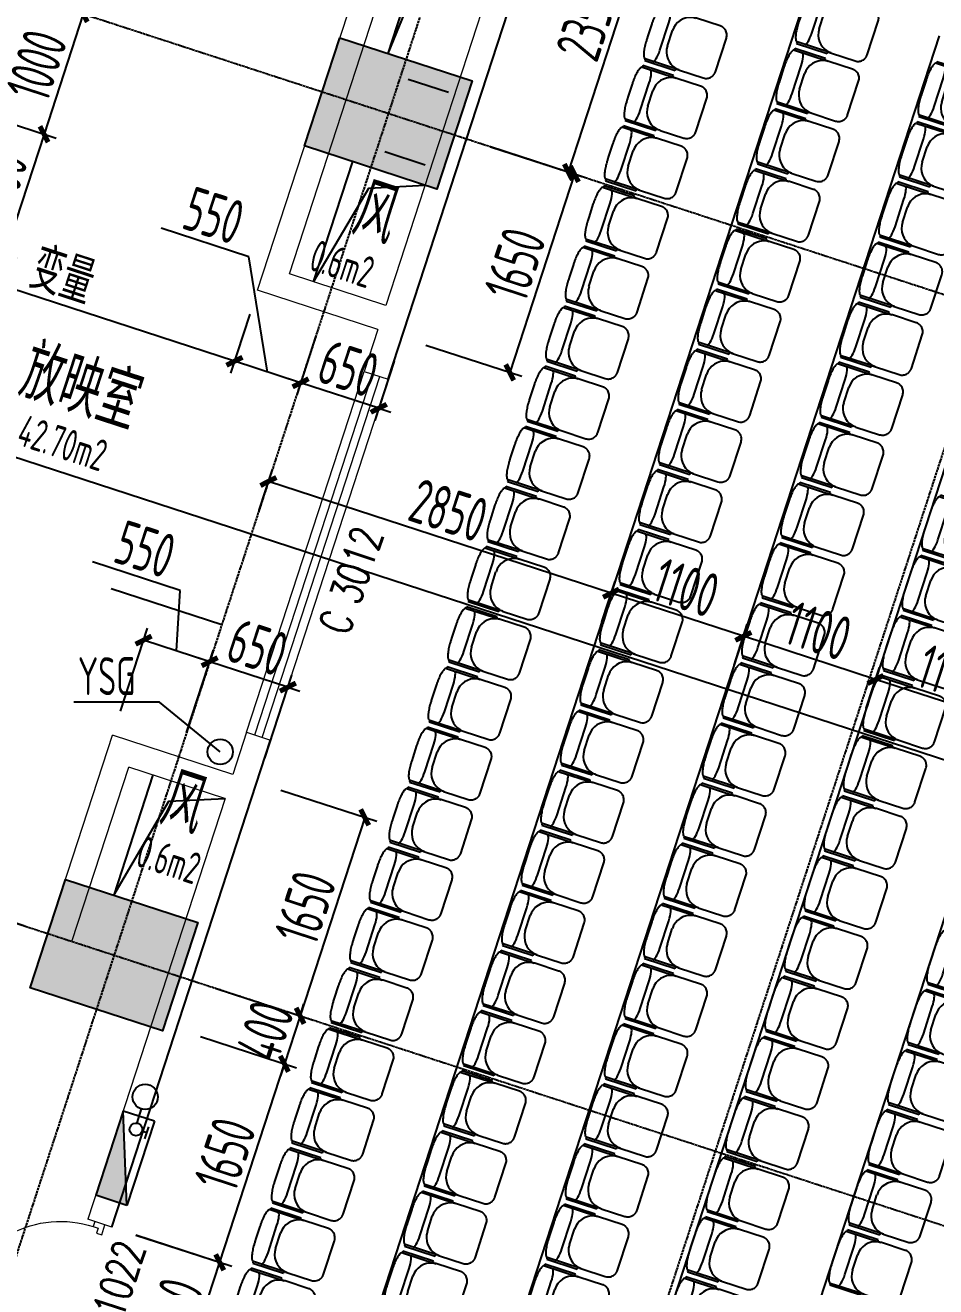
# Model space of a CAD drawing. Header units: millimetres. Extents: x 11515858 to 24947533, y -12784974 to -6116114.
# Drawn here: x 11839203 to 11846403, y -6339586 to -6329612 of the extents above; entities that cross this region are included whole.
import ezdxf
from ezdxf.enums import TextEntityAlignment as Align

# ---------------------------------------------------------------- set-up
doc = ezdxf.new("R2010")
doc.units = ezdxf.units.MM
doc.header["$LTSCALE"] = 10
doc.linetypes.add('A2-RG-AXIS$0$CENTER', pattern=[2, 1.25, -0.25, 0.25, -0.25])
doc.linetypes.add('A2-RG-AXIS$0$DOTE', pattern=[2.42, 2, -0.2, 0.02, -0.2])
for name, color, linetype in [('A2-RB-F2$0$$34$A-DIMS-100', 1, 'Continuous'), ('A2-RB-F2$0$A-DIMS-100', 1, 'Continuous'), ('A2-RD-F2$0$A-FURN-FIXT', 9, 'Continuous'), ('A2-RD-F2$0$A-STRS', 50, 'Continuous'), ('A2-RG-AXIS$0$A-GRID', 1, 'A2-RG-AXIS$0$CENTER'), ('A2-RI-F2$0$0P-FE-FH-P', 41, 'A2-RI-F2$0$YJdef_FE-FH_LINE_F'), ('A2-RI-F2$0$0P-FE-FH-V', 141, 'Continuous'), ('A2-RI-F2$0$0P-FE-HY', 141, 'Continuous'), ('A2-RI-F2$0$A-HOLE', 2, 'Continuous'), ('A2-RI-F2$0$A-ROOF-DRAN', 175, 'Continuous'), ('A2-RI-F2$0$A-STRS', 50, 'Continuous'), ('A2-RI-F2$0$A-SYMB-AREA', 4, 'Continuous'), ('A2-RI-F2$0$A-SYMB-DOOR', 4, 'Continuous'), ('A2-RI-F2$0$A-SYMB-NAME', 4, 'Continuous'), ('A2-RI-F2$0$A-SYMB-VOID', 35, 'Continuous'), ('A2-RS-F2$0$A-HATH-GRAY', 8, 'Continuous'), ('A2-RS-F2$0$A-WALL-CONC', 6, 'Continuous')]:
    doc.layers.add(name, color=color, linetype=linetype)
for name, color, linetype, lineweight in [('A2-RI-F2$0$A-DOOR', 32, 'Continuous', 5), ('A2-RI-F2$0$A-FLOR-STRS', 2, 'Continuous', 5), ('A2-RI-F2$0$A-GLAZ', 140, 'Continuous', 5), ('A2-RI-F2$0$A-WALL', 7, 'Continuous', 5)]:
    doc.layers.add(name, color=color, linetype=linetype, lineweight=lineweight)
doc.styles.add('A2-RB-F2$0$$0$XD2008', font='hzs.shx', dxfattribs={"width": 0.7, "bigfont": 'hztxt.shx'})
doc.styles.add('A2-RB-F2$0$XD2008', font='hzs.shx', dxfattribs={"width": 0.7, "bigfont": 'hztxt.shx'})
doc.styles.add('A2-RI-F2$0$ECADI', font='hzs.shx', dxfattribs={"width": 0.7, "bigfont": 'hztxt.shx'})
doc.styles.add('A2-RI-F2$0$ECADI-TXT', font='simplex.shx', dxfattribs={"bigfont": 'hztxt.shx'})
doc.styles.add('A2-RI-F2$0$hz1', font='hzs.shx', dxfattribs={"width": 0.75, "bigfont": 'hztxt.shx'})
doc.linetypes.add('A2-RI-F2$0$YJdef_FE-FH_LINE_F', pattern='A,4,-0.2,["F",A2-RI-F2$0$hz1,S=0.2,R=0,X=-0.1,Y=-0.1],-0.1', length=4.3)
doc.dimstyles.new('A2-RB-F2$0$$0$XD100$0', dxfattribs={"dimscale": 100, "dimtxt": 3.5, "dimasz": 1, "dimexe": 1, "dimexo": 2, "dimgap": 0.5, "dimtad": 1, "dimdec": 0, "dimdsep": 46, "dimtxsty": 'A2-RB-F2$0$$0$XD2008', "dimblk1": 'A2-RB-F2$0$$20$_ArchTick', "dimblk2": 'A2-RB-F2$0$$20$_ArchTick', "dimsah": 1, "dimcen": 2.5, "dimclrt": 4, "dimaunit": 1, "dimadec": 0, "dimazin": 0, "dimtfac": 1, "dimtdec": 0, "dimtix": 1, "dimtmove": 2, "dimatfit": 3, "dimfxl": 0, "dimtolj": 1, "dimtzin": 0, "dimarcsym": 0})
doc.dimstyles.new('A2-RB-F2$0$XD100$0', dxfattribs={"dimscale": 100, "dimtxt": 3.5, "dimasz": 1, "dimexe": 1, "dimexo": 2, "dimgap": 0.5, "dimtad": 1, "dimdec": 0, "dimdsep": 46, "dimtxsty": 'A2-RB-F2$0$XD2008', "dimblk1": 'A2-RB-F2$0$_ArchTick', "dimblk2": 'A2-RB-F2$0$_ArchTick', "dimsah": 1, "dimcen": 2.5, "dimclrt": 4, "dimaunit": 1, "dimadec": 0, "dimazin": 0, "dimtfac": 1, "dimtdec": 0, "dimtix": 1, "dimtmove": 1, "dimatfit": 3, "dimfxl": 0, "dimtolj": 1, "dimtzin": 0, "dimarcsym": 0})

# ---------------------------------------------------------------- blocks, each defined once
blk = doc.blocks.new('A2-RG-AXIS')
at = {"layer": 'A2-RG-AXIS$0$A-GRID', "linetype": 'A2-RG-AXIS$0$DOTE'}
for p, q in [((11847953.1, -6312274.5), (11834792.3, -6352651.7)), ((11852707, -6313824), (11839546.1, -6354201.2)), ((11838798, -6329240.5), (11876758.7, -6341613.5)), ((11836628.7, -6335895.9), (11874589.4, -6348268.9))]:
    blk.add_line(p, q, dxfattribs=at)
blk = doc.blocks.new('A2-RB-F2$0$$20$_ArchTick')
at = {"color": 0, "linetype": 'ByBlock', "const_width": 0.4}
blk.add_lwpolyline([(-0.5, -0.5), (0.5, 0.5)], dxfattribs=at)
blk = doc.blocks.new('*D1557')
at = {"layer": 'A2-RB-F2$0$$34$A-DIMS-100', "color": 0, "lineweight": -2, "ltscale": 3, "transparency": 16777216}
for p, q in [((11845853.9, -6335011.2), (11845958.9, -6334689.2)), ((11846973.7, -6335125.1), (11845927.9, -6334784.3)), ((11846899.8, -6335352.1), (11847004.7, -6335030.1))]:
    blk.add_line(p, q, dxfattribs=at)
at = {"layer": 'Defpoints', "color": 0, "ltscale": 3, "transparency": 16777216}
for p in [(11845927.9, -6334784.3), (11845791.9, -6335201.4), (11846837.8, -6335542.2)]:
    blk.add_point(p, dxfattribs=at)
at = {"layer": 'A2-RB-F2$0$$34$A-DIMS-100', "color": 0, "lineweight": -2, "ltscale": 3, "transparency": 16777216, "xscale": 100, "yscale": 100, "zscale": 100}
for p, rotation in [((11845927.9, -6334784.3), 161.9467479115701), ((11846973.7, -6335125.1), 341.9467479115701)]:
    blk.add_blockref('A2-RB-F2$0$$20$_ArchTick', p, dxfattribs=dict(at, rotation=rotation))
at = {"layer": 'A2-RB-F2$0$$34$A-DIMS-100', "color": 4, "ltscale": 3, "transparency": 16777216, "insert": (11846520.6, -6334740.8), "char_height": 350, "attachment_point": 5, "rotation": 341.94675, "style": 'A2-RB-F2$0$$0$XD2008'}
blk.add_mtext('\\A1;1100', dxfattribs=at)
blk = doc.blocks.new('*D1558')
at = {"layer": 'A2-RB-F2$0$$34$A-DIMS-100', "color": 0, "lineweight": -2, "ltscale": 3, "transparency": 16777216}
for p, q in [((11844808.1, -6334670.3), (11844913, -6334348.3)), ((11845927.9, -6334784.3), (11844882.1, -6334443.4)), ((11845853.9, -6335011.2), (11845958.9, -6334689.2))]:
    blk.add_line(p, q, dxfattribs=at)
at = {"layer": 'Defpoints', "color": 0, "ltscale": 3, "transparency": 16777216}
for p in [(11844882.1, -6334443.4), (11844746.1, -6334860.5), (11845791.9, -6335201.4)]:
    blk.add_point(p, dxfattribs=at)
at = {"layer": 'A2-RB-F2$0$$34$A-DIMS-100', "color": 0, "lineweight": -2, "ltscale": 3, "transparency": 16777216, "xscale": 100, "yscale": 100, "zscale": 100}
for p, rotation in [((11844882.1, -6334443.4), 161.9467479115701), ((11845927.9, -6334784.3), 341.9467479115701)]:
    blk.add_blockref('A2-RB-F2$0$$20$_ArchTick', p, dxfattribs=dict(at, rotation=rotation))
at = {"layer": 'A2-RB-F2$0$$34$A-DIMS-100', "color": 4, "ltscale": 3, "transparency": 16777216, "insert": (11845474.7, -6334399.9), "char_height": 350, "attachment_point": 5, "rotation": 341.94675, "style": 'A2-RB-F2$0$$0$XD2008'}
blk.add_mtext('\\A1;1100', dxfattribs=at)
blk = doc.blocks.new('*D1559')
at = {"layer": 'A2-RB-F2$0$$34$A-DIMS-100', "color": 0, "lineweight": -2, "ltscale": 3, "transparency": 16777216}
for p, q in [((11843762.2, -6334329.4), (11843867.2, -6334007.4)), ((11844882.1, -6334443.4), (11843836.2, -6334102.5)), ((11844808.1, -6334670.3), (11844913, -6334348.3))]:
    blk.add_line(p, q, dxfattribs=at)
at = {"layer": 'Defpoints', "color": 0, "ltscale": 3, "transparency": 16777216}
for p in [(11843836.2, -6334102.5), (11843700.3, -6334519.6), (11844746.1, -6334860.5)]:
    blk.add_point(p, dxfattribs=at)
at = {"layer": 'A2-RB-F2$0$$34$A-DIMS-100', "color": 0, "lineweight": -2, "ltscale": 3, "transparency": 16777216, "xscale": 100, "yscale": 100, "zscale": 100}
for p, rotation in [((11843836.2, -6334102.5), 161.9467479116187), ((11844882.1, -6334443.4), 341.9467479116187)]:
    blk.add_blockref('A2-RB-F2$0$$20$_ArchTick', p, dxfattribs=dict(at, rotation=rotation))
at = {"layer": 'A2-RB-F2$0$$34$A-DIMS-100', "color": 4, "ltscale": 3, "transparency": 16777216, "insert": (11844428.9, -6334059), "char_height": 350, "attachment_point": 5, "rotation": 341.94675, "style": 'A2-RB-F2$0$$0$XD2008'}
blk.add_mtext('\\A1;1100', dxfattribs=at)
blk = doc.blocks.new('*D1560')
at = {"layer": 'A2-RB-F2$0$$34$A-DIMS-100', "color": 0, "lineweight": -2, "ltscale": 3, "transparency": 16777216}
for p, q in [((11841052.3, -6333446.1), (11841157.2, -6333124.1)), ((11843836.2, -6334102.5), (11841126.2, -6333219.2)), ((11843762.2, -6334329.4), (11843867.2, -6334007.4))]:
    blk.add_line(p, q, dxfattribs=at)
at = {"layer": 'Defpoints', "color": 0, "ltscale": 3, "transparency": 16777216}
for p in [(11841126.2, -6333219.2), (11840990.3, -6333636.3), (11843700.2, -6334519.6)]:
    blk.add_point(p, dxfattribs=at)
at = {"layer": 'A2-RB-F2$0$$34$A-DIMS-100', "color": 0, "lineweight": -2, "ltscale": 3, "transparency": 16777216, "xscale": 100, "yscale": 100, "zscale": 100}
for p, rotation in [((11841126.2, -6333219.2), 161.9470404709689), ((11843836.2, -6334102.5), 341.947040470969)]:
    blk.add_blockref('A2-RB-F2$0$$20$_ArchTick', p, dxfattribs=dict(at, rotation=rotation))
at = {"layer": 'A2-RB-F2$0$$34$A-DIMS-100', "color": 4, "ltscale": 3, "transparency": 16777216, "insert": (11842550.9, -6333446.9), "char_height": 350, "attachment_point": 5, "rotation": 341.94704, "style": 'A2-RB-F2$0$$0$XD2008'}
blk.add_mtext('\\A1;2850', dxfattribs=at)
blk = doc.blocks.new('A2-RB-F2$0$_ArchTick')
at = {"color": 0, "linetype": 'ByBlock', "const_width": 0.4}
blk.add_lwpolyline([(-0.5, -0.5), (0.5, 0.5)], dxfattribs=at)
blk = doc.blocks.new('*D1716')
at = {"layer": 'A2-RB-F2$0$A-DIMS-100', "color": 0, "lineweight": -2, "transparency": 16777216}
for p, q in [((11841225.1, -6335658.7), (11841982.6, -6335905.6)), ((11841887.5, -6335874.6), (11841376.2, -6337443.3)), ((11840713.8, -6337227.4), (11841471.3, -6337474.3))]:
    blk.add_line(p, q, dxfattribs=at)
at = {"layer": 'Defpoints', "color": 0, "transparency": 16777216}
for p in [(11841035, -6335596.7), (11840523.7, -6337165.4), (11841376.2, -6337443.3)]:
    blk.add_point(p, dxfattribs=at)
at = {"layer": 'A2-RB-F2$0$A-DIMS-100', "color": 0, "lineweight": -2, "transparency": 16777216, "xscale": 100, "yscale": 100, "zscale": 100}
for p, rotation in [((11841887.5, -6335874.6), 71.9470404932587), ((11841376.2, -6337443.3), 251.9470404932587)]:
    blk.add_blockref('A2-RB-F2$0$_ArchTick', p, dxfattribs=dict(at, rotation=rotation))
at = {"layer": 'A2-RB-F2$0$A-DIMS-100', "color": 4, "transparency": 16777216, "insert": (11841418, -6336589.2), "char_height": 350, "attachment_point": 5, "rotation": 71.94704, "style": 'A2-RB-F2$0$XD2008'}
blk.add_mtext('\\A1;1650', dxfattribs=at)
blk = doc.blocks.new('*D1717')
at = {"layer": 'A2-RB-F2$0$A-DIMS-100', "color": 0, "lineweight": -2, "transparency": 16777216}
for p, q in [((11840713.8, -6337227.4), (11841471.3, -6337474.3)), ((11841376.2, -6337443.3), (11841407.2, -6337348.2)), ((11841376.2, -6337443.3), (11841252.3, -6337823.5)), ((11840589.9, -6337607.6), (11841347.4, -6337854.5)), ((11841252.3, -6337823.5), (11841221.3, -6337918.6))]:
    blk.add_line(p, q, dxfattribs=at)
at = {"layer": 'Defpoints', "color": 0, "transparency": 16777216}
for p in [(11840523.7, -6337165.4), (11840399.7, -6337545.6), (11841252.3, -6337823.5)]:
    blk.add_point(p, dxfattribs=at)
at = {"layer": 'A2-RB-F2$0$A-DIMS-100', "color": 0, "lineweight": -2, "transparency": 16777216, "xscale": 100, "yscale": 100, "zscale": 100}
for p, rotation in [((11841376.2, -6337443.3), 251.9470404934524), ((11841252.3, -6337823.5), 71.94704049345242)]:
    blk.add_blockref('A2-RB-F2$0$_ArchTick', p, dxfattribs=dict(at, rotation=rotation))
at = {"layer": 'A2-RB-F2$0$A-DIMS-100', "color": 4, "transparency": 16777216, "insert": (11841100.3, -6337563.7), "char_height": 350, "attachment_point": 5, "rotation": 71.94704, "style": 'A2-RB-F2$0$XD2008'}
blk.add_mtext('\\A1;400', dxfattribs=at)
blk = doc.blocks.new('*D1718')
at = {"layer": 'A2-RB-F2$0$A-DIMS-100', "color": 0, "lineweight": -2, "transparency": 16777216}
for p, q in [((11840478.9, -6335205.1), (11840692.8, -6334548.9)), ((11840661.8, -6334644), (11840566.7, -6334613)), ((11841279.8, -6334845.4), (11840661.8, -6334644)), ((11841096.9, -6335406.6), (11841310.8, -6334750.4)), ((11841279.8, -6334845.4), (11841374.9, -6334876.4))]:
    blk.add_line(p, q, dxfattribs=at)
at = {"layer": 'Defpoints', "color": 0, "transparency": 16777216}
for p in [(11840661.8, -6334644), (11840416.9, -6335395.3), (11841035, -6335596.7)]:
    blk.add_point(p, dxfattribs=at)
at = {"layer": 'A2-RB-F2$0$A-DIMS-100', "color": 0, "lineweight": -2, "transparency": 16777216, "xscale": 100, "yscale": 100, "zscale": 100}
for p, rotation in [((11840661.8, -6334644), 341.9470404933373), ((11841279.8, -6334845.4), 161.9470404933373)]:
    blk.add_blockref('A2-RB-F2$0$_ArchTick', p, dxfattribs=dict(at, rotation=rotation))
at = {"layer": 'A2-RB-F2$0$A-DIMS-100', "color": 4, "transparency": 16777216, "insert": (11841040.6, -6334530.8), "char_height": 350, "attachment_point": 5, "rotation": 341.94704, "style": 'A2-RB-F2$0$XD2008'}
blk.add_mtext('\\A1;650', dxfattribs=at)
blk = doc.blocks.new('*D1719')
at = {"layer": 'A2-RB-F2$0$A-DIMS-100', "color": 0, "lineweight": -2, "transparency": 16777216}
for p, q in [((11841501.6, -6332067.5), (11841349.5, -6332534.3)), ((11842119.6, -6332269), (11841967.5, -6332735.8)), ((11841380.4, -6332439.3), (11841285.4, -6332408.3)), ((11841998.5, -6332640.7), (11841380.4, -6332439.3)), ((11841998.5, -6332640.7), (11842093.5, -6332671.7))]:
    blk.add_line(p, q, dxfattribs=at)
at = {"layer": 'Defpoints', "color": 0, "transparency": 16777216}
for p in [(11841563.6, -6331877.4), (11842181.6, -6332078.8), (11841380.4, -6332439.3)]:
    blk.add_point(p, dxfattribs=at)
at = {"layer": 'A2-RB-F2$0$A-DIMS-100', "color": 0, "lineweight": -2, "transparency": 16777216, "xscale": 100, "yscale": 100, "zscale": 100}
for p, rotation in [((11841380.4, -6332439.3), 341.9467459266006), ((11841998.5, -6332640.7), 161.9467459266006)]:
    blk.add_blockref('A2-RB-F2$0$_ArchTick', p, dxfattribs=dict(at, rotation=rotation))
at = {"layer": 'A2-RB-F2$0$A-DIMS-100', "color": 4, "transparency": 16777216, "insert": (11841759.2, -6332326.1), "char_height": 350, "attachment_point": 5, "rotation": 341.94675, "style": 'A2-RB-F2$0$XD2008'}
blk.add_mtext('\\A1;650', dxfattribs=at)
blk = doc.blocks.new('*D1720')
at = {"layer": 'A2-RB-F2$0$A-DIMS-100', "color": 0, "lineweight": -2, "transparency": 16777216}
for p, q in [((11842883.1, -6330572.1), (11843640.6, -6330819)), ((11843545.5, -6330788), (11843034.2, -6332356.7)), ((11842371.8, -6332140.8), (11843129.3, -6332387.7))]:
    blk.add_line(p, q, dxfattribs=at)
at = {"layer": 'Defpoints', "color": 0, "transparency": 16777216}
for p in [(11842692.9, -6330510.1), (11842181.6, -6332078.8), (11843034.2, -6332356.7)]:
    blk.add_point(p, dxfattribs=at)
at = {"layer": 'A2-RB-F2$0$A-DIMS-100', "color": 0, "lineweight": -2, "transparency": 16777216, "xscale": 100, "yscale": 100, "zscale": 100}
for p, rotation in [((11843545.5, -6330788), 71.9470404932587), ((11843034.2, -6332356.7), 251.9470404932587)]:
    blk.add_blockref('A2-RB-F2$0$_ArchTick', p, dxfattribs=dict(at, rotation=rotation))
at = {"layer": 'A2-RB-F2$0$A-DIMS-100', "color": 4, "transparency": 16777216, "insert": (11843075.9, -6331502.6), "char_height": 350, "attachment_point": 5, "rotation": 71.94704, "style": 'A2-RB-F2$0$XD2008'}
blk.add_mtext('\\A1;1650', dxfattribs=at)
blk = doc.blocks.new('*D1526')
at = {"layer": 'A2-RB-F2$0$A-DIMS-100', "color": 0, "lineweight": -2, "transparency": 16777216}
for p, q in [((11840589.9, -6337607.6), (11841347.4, -6337854.5)), ((11840740.9, -6339392.5), (11841252.3, -6337823.5)), ((11840078.5, -6339176.6), (11840836, -6339423.5))]:
    blk.add_line(p, q, dxfattribs=at)
at = {"layer": 'Defpoints', "color": 0, "transparency": 16777216}
for p in [(11840399.7, -6337545.6), (11841252.3, -6337823.5), (11839888.3, -6339114.6)]:
    blk.add_point(p, dxfattribs=at)
at = {"layer": 'A2-RB-F2$0$A-DIMS-100', "color": 0, "lineweight": -2, "transparency": 16777216, "xscale": 100, "yscale": 100, "zscale": 100}
for p, rotation in [((11841252.3, -6337823.5), 71.94703850940367), ((11840740.9, -6339392.5), 251.9470385094037)]:
    blk.add_blockref('A2-RB-F2$0$_ArchTick', p, dxfattribs=dict(at, rotation=rotation))
at = {"layer": 'A2-RB-F2$0$A-DIMS-100', "color": 4, "transparency": 16777216, "insert": (11840782.7, -6338538.3), "char_height": 350, "attachment_point": 5, "rotation": 71.94704, "style": 'A2-RB-F2$0$XD2008'}
blk.add_mtext('\\A1;1650', dxfattribs=at)
blk = doc.blocks.new('*D1848')
at = {"layer": 'A2-RB-F2$0$A-DIMS-100', "color": 0, "lineweight": -2, "transparency": 16777216}
for p, q in [((11840971.4, -6331443.1), (11840277.4, -6331216.9)), ((11841119, -6332354), (11840971.4, -6331443.1)), ((11840978.6, -6331897.1), (11840826.5, -6332363.9)), ((11841501.6, -6332067.5), (11841349.5, -6332534.3)), ((11841380.4, -6332439.3), (11840857.5, -6332268.8))]:
    blk.add_line(p, q, dxfattribs=at)
at = {"layer": 'Defpoints', "color": 0, "transparency": 16777216}
for p in [(11841040.6, -6331706.9), (11841563.6, -6331877.4), (11840857.5, -6332268.8)]:
    blk.add_point(p, dxfattribs=at)
at = {"layer": 'A2-RB-F2$0$A-DIMS-100', "color": 0, "lineweight": -2, "transparency": 16777216, "xscale": 100, "yscale": 100, "zscale": 100}
for p, rotation in [((11840857.5, -6332268.8), 161.9467459266042), ((11841380.4, -6332439.3), 341.9467459266042)]:
    blk.add_blockref('A2-RB-F2$0$_ArchTick', p, dxfattribs=dict(at, rotation=rotation))
at = {"layer": 'A2-RB-F2$0$A-DIMS-100', "color": 4, "transparency": 16777216, "insert": (11840694.1, -6331116.1), "char_height": 350, "attachment_point": 5, "rotation": 341.94675, "style": 'A2-RB-F2$0$XD2008'}
blk.add_mtext('\\A1;550', dxfattribs=at)
blk = doc.blocks.new('*D1849')
at = {"layer": 'A2-RB-F2$0$A-DIMS-100', "color": 0, "lineweight": -2, "transparency": 16777216}
for p, q in [((11840429, -6334081.3), (11839734.9, -6333855)), ((11840400.3, -6334558.8), (11840429, -6334081.3)), ((11839955.9, -6335034.6), (11840169.8, -6334378.4)), ((11840661.8, -6334644), (11840138.8, -6334473.5)), ((11840478.9, -6335205.1), (11840692.8, -6334548.9))]:
    blk.add_line(p, q, dxfattribs=at)
at = {"layer": 'Defpoints', "color": 0, "transparency": 16777216}
for p in [(11840138.8, -6334473.5), (11839893.9, -6335224.8), (11840416.9, -6335395.3)]:
    blk.add_point(p, dxfattribs=at)
at = {"layer": 'A2-RB-F2$0$A-DIMS-100', "color": 0, "lineweight": -2, "transparency": 16777216, "xscale": 100, "yscale": 100, "zscale": 100}
for p, rotation in [((11840138.8, -6334473.5), 161.9470404933086), ((11840661.8, -6334644), 341.9470404933086)]:
    blk.add_blockref('A2-RB-F2$0$_ArchTick', p, dxfattribs=dict(at, rotation=rotation))
at = {"layer": 'A2-RB-F2$0$A-DIMS-100', "color": 4, "transparency": 16777216, "insert": (11840151.7, -6333754.2), "char_height": 350, "attachment_point": 5, "rotation": 341.94704, "style": 'A2-RB-F2$0$XD2008'}
blk.add_mtext('\\A1;550', dxfattribs=at)
blk = doc.blocks.new('*D1850')
at = {"layer": 'A2-RB-F2$0$A-DIMS-100', "color": 0, "lineweight": -2, "transparency": 16777216}
for p, q in [((11843611.3, -6328337.7), (11844321.3, -6328569.1)), ((11843498, -6330772.4), (11844226.2, -6328538.1)), ((11842883, -6330572), (11843593, -6330803.4))]:
    blk.add_line(p, q, dxfattribs=at)
at = {"layer": 'Defpoints', "color": 0, "transparency": 16777216}
for p in [(11843421.1, -6328275.7), (11844226.2, -6328538.1), (11842692.9, -6330510)]:
    blk.add_point(p, dxfattribs=at)
at = {"layer": 'A2-RB-F2$0$A-DIMS-100', "color": 0, "lineweight": -2, "transparency": 16777216, "xscale": 100, "yscale": 100, "zscale": 100}
for p, rotation in [((11844226.2, -6328538.1), 71.94704049288563), ((11843498, -6330772.4), 251.9470404928856)]:
    blk.add_blockref('A2-RB-F2$0$_ArchTick', p, dxfattribs=dict(at, rotation=rotation))
at = {"layer": 'A2-RB-F2$0$A-DIMS-100', "color": 4, "transparency": 16777216, "insert": (11843648.2, -6329585.6), "char_height": 350, "attachment_point": 5, "rotation": 71.94704, "style": 'A2-RB-F2$0$XD2008'}
blk.add_mtext('\\A1;2350', dxfattribs=at)
blk = doc.blocks.new('*D1454')
at = {"layer": 'A2-RB-F2$0$A-DIMS-100', "color": 0, "lineweight": -2, "transparency": 16777216}
for p, q in [((11840078.6, -6339176.7), (11840836.1, -6339423.6)), ((11840431.1, -6340343.3), (11840741, -6339392.6)), ((11839768.7, -6340127.4), (11840526.2, -6340374.3))]:
    blk.add_line(p, q, dxfattribs=at)
at = {"layer": 'Defpoints', "color": 0, "transparency": 16777216}
for p in [(11839888.4, -6339114.7), (11840741, -6339392.6), (11839578.5, -6340065.5)]:
    blk.add_point(p, dxfattribs=at)
at = {"layer": 'A2-RB-F2$0$A-DIMS-100', "color": 0, "lineweight": -2, "transparency": 16777216, "xscale": 100, "yscale": 100, "zscale": 100}
for p, rotation in [((11840741, -6339392.6), 71.9470385093599), ((11840431.1, -6340343.3), 251.9470385093599)]:
    blk.add_blockref('A2-RB-F2$0$_ArchTick', p, dxfattribs=dict(at, rotation=rotation))
at = {"layer": 'A2-RB-F2$0$A-DIMS-100', "color": 4, "transparency": 16777216, "insert": (11840372.1, -6339798.2), "char_height": 350, "attachment_point": 5, "rotation": 71.94704, "style": 'A2-RB-F2$0$XD2008'}
blk.add_mtext('\\A1;1000', dxfattribs=at)
blk = doc.blocks.new('*D1487')
at = {"layer": 'A2-RB-F2$0$A-DIMS-100', "color": 0, "lineweight": -2, "transparency": 16777216}
for p, q in [((11837627.2, -6340137), (11838781.1, -6336597.4)), ((11839192.6, -6336731.6), (11838686.1, -6336566.4)), ((11838038.7, -6340271.2), (11837532.1, -6340106))]:
    blk.add_line(p, q, dxfattribs=at)
at = {"layer": 'Defpoints', "color": 0, "transparency": 16777216}
for p in [(11838781.1, -6336597.4), (11839382.8, -6336793.6), (11838228.9, -6340333.2)]:
    blk.add_point(p, dxfattribs=at)
at = {"layer": 'A2-RB-F2$0$A-DIMS-100', "color": 0, "lineweight": -2, "transparency": 16777216, "xscale": 100, "yscale": 100, "zscale": 100}
for p, rotation in [((11838781.1, -6336597.4), 71.9436176208404), ((11837627.2, -6340137), 251.9436176208404)]:
    blk.add_blockref('A2-RB-F2$0$_ArchTick', p, dxfattribs=dict(at, rotation=rotation))
at = {"layer": 'A2-RB-F2$0$A-DIMS-100', "color": 4, "transparency": 16777216, "insert": (11837990.2, -6338297.5), "char_height": 350, "attachment_point": 5, "rotation": 71.94362, "style": 'A2-RB-F2$0$XD2008'}
blk.add_mtext('\\A1;3723', dxfattribs=at)
blk = doc.blocks.new('*D1490')
at = {"layer": 'A2-RB-F2$0$A-DIMS-100', "color": 0, "lineweight": -2, "transparency": 16777216}
for p, q in [((11839258.3, -6329391.5), (11839756.7, -6329553.9)), ((11839661.6, -6329522.9), (11839351.7, -6330473.7)), ((11838948.4, -6330342.2), (11839446.8, -6330504.7))]:
    blk.add_line(p, q, dxfattribs=at)
at = {"layer": 'Defpoints', "color": 0, "transparency": 16777216}
for p in [(11839068.2, -6329329.5), (11838758.3, -6330280.3), (11839351.7, -6330473.7)]:
    blk.add_point(p, dxfattribs=at)
at = {"layer": 'A2-RB-F2$0$A-DIMS-100', "color": 0, "lineweight": -2, "transparency": 16777216, "xscale": 100, "yscale": 100, "zscale": 100}
for p, rotation in [((11839661.6, -6329522.9), 71.94704049328588), ((11839351.7, -6330473.7), 251.9470404932859)]:
    blk.add_blockref('A2-RB-F2$0$_ArchTick', p, dxfattribs=dict(at, rotation=rotation))
at = {"layer": 'A2-RB-F2$0$A-DIMS-100', "color": 4, "transparency": 16777216, "insert": (11839292.7, -6329928.6), "char_height": 350, "attachment_point": 5, "rotation": 71.94704, "style": 'A2-RB-F2$0$XD2008'}
blk.add_mtext('\\A1;1000', dxfattribs=at)
blk = doc.blocks.new('*D1491')
at = {"layer": 'A2-RB-F2$0$A-DIMS-100', "color": 0, "lineweight": -2, "transparency": 16777216}
for p, q in [((11838948.4, -6330342.2), (11839446.8, -6330504.7)), ((11839351.7, -6330473.7), (11839041.8, -6331424.5)), ((11838638.5, -6331293), (11839136.9, -6331455.4))]:
    blk.add_line(p, q, dxfattribs=at)
at = {"layer": 'Defpoints', "color": 0, "transparency": 16777216}
for p in [(11838758.3, -6330280.3), (11838448.4, -6331231), (11839041.8, -6331424.5)]:
    blk.add_point(p, dxfattribs=at)
at = {"layer": 'A2-RB-F2$0$A-DIMS-100', "color": 0, "lineweight": -2, "transparency": 16777216, "xscale": 100, "yscale": 100, "zscale": 100}
for p, rotation in [((11839351.7, -6330473.7), 71.94704049328588), ((11839041.8, -6331424.5), 251.9470404932859)]:
    blk.add_blockref('A2-RB-F2$0$_ArchTick', p, dxfattribs=dict(at, rotation=rotation))
at = {"layer": 'A2-RB-F2$0$A-DIMS-100', "color": 4, "transparency": 16777216, "insert": (11838982.8, -6330879.3), "char_height": 350, "attachment_point": 5, "rotation": 71.94704, "style": 'A2-RB-F2$0$XD2008'}
blk.add_mtext('\\A1;1000', dxfattribs=at)
blk = doc.blocks.new('*D1501')
at = {"layer": 'A2-RB-F2$0$A-DIMS-100', "color": 0, "lineweight": -2, "transparency": 16777216}
for p, q in [((11838126.9, -6330967.5), (11837974.7, -6331434.3)), ((11840857.5, -6332268.8), (11838005.7, -6331339.3)), ((11840978.6, -6331897.1), (11840826.5, -6332363.9))]:
    blk.add_line(p, q, dxfattribs=at)
at = {"layer": 'Defpoints', "color": 0, "transparency": 16777216}
for p in [(11838188.8, -6330777.4), (11838005.7, -6331339.3), (11841040.6, -6331706.9)]:
    blk.add_point(p, dxfattribs=at)
at = {"layer": 'A2-RB-F2$0$A-DIMS-100', "color": 0, "lineweight": -2, "transparency": 16777216, "xscale": 100, "yscale": 100, "zscale": 100}
for p, rotation in [((11838005.7, -6331339.3), 161.9467459265972), ((11840857.5, -6332268.8), 341.9467459265971)]:
    blk.add_blockref('A2-RB-F2$0$_ArchTick', p, dxfattribs=dict(at, rotation=rotation))
at = {"layer": 'A2-RB-F2$0$A-DIMS-100', "color": 4, "transparency": 16777216, "insert": (11839501.3, -6331590.1), "char_height": 350, "attachment_point": 5, "rotation": 341.94675, "style": 'A2-RB-F2$0$XD2008'}
blk.add_mtext('\\A1;变量', dxfattribs=at)
blk = doc.blocks.new('A2-RD-F2$0$M_Seating-Auditorium - 457 x 610mm-3353913-Documents - Level 2')
at = {"layer": 'A2-RD-F2$0$A-FURN-FIXT'}
for p, q in [((-55.2, 418.8), (-55.2, 222.2)), ((300.4, 494.7), (21, 494.7)), ((376.6, 222.2), (376.6, 418.8)), ((-55.2, -64.1), (-55.2, 215.3)), ((376.6, 215.3), (376.6, -64.1)), ((-51.7, 189.9), (-67.9, 189.9)), ((-67.9, 189.9), (-67.9, -64.9)), ((389.3, 189.9), (373.1, 189.9)), ((389.3, -64.7), (389.3, 189.9)), ((275, 24.9), (46.4, 24.9)), ((224.2, 70.3), (97.2, 70.3)), ((-67.9, -64.9), (-55.1, -64.9)), ((376.6, -64.7), (389.3, -64.7)), ((97.2, -101.1), (197.2, -101.1)), ((197.2, -101.1), (224.2, -100.7))]:
    blk.add_line(p, q, dxfattribs=at)
for centre, major_axis, ratio, start_param, end_param in [((97.2, 222.2), (-152.4, 0), 0.996195, 0.209748, 1.570796), ((224.2, 222.2), (152.4, 0), 0.996195, 4.712389, 6.067787), ((46.4, 0.9), (101.6, 0), 0.236052, 1.570796, 3.141593), ((275, 0.9), (101.6, 0), 0.236052, 0, 1.570796)]:
    blk.add_ellipse(centre, major_axis=major_axis, ratio=ratio, start_param=start_param, end_param=end_param, dxfattribs=at)
for points, knots in [([(21, 494.7), (15.2, 494.7), (6.8, 493.7), (-4.2, 490.6), (-14.7, 486.2), (-26.9, 478.6), (-36.5, 469), (-42.4, 461), (-45.8, 455.5), (-48.6, 449.8), (-51, 443.9), (-52.9, 437.7), (-54.6, 429.5), (-55.2, 423.1), (-55.2, 418.8)], [0, 0, 0, 0, 0.142857, 0.214286, 0.285714, 0.428571, 0.571429, 0.625, 0.678571, 0.732143, 0.785714, 0.839286, 0.892857, 1, 1, 1, 1]), ([(376.6, 418.8), (376.6, 424.5), (375.7, 432.9), (372.5, 443.9), (368.1, 454.4), (360.5, 466.5), (350.9, 476.1), (342.8, 481.9), (337.3, 485.3), (331.6, 488.1), (325.6, 490.5), (319.5, 492.4), (311.2, 494.1), (304.8, 494.7), (300.4, 494.7)], [0, 0, 0, 0, 0.142857, 0.214286, 0.285714, 0.428571, 0.571429, 0.625, 0.678571, 0.732143, 0.785714, 0.839286, 0.892857, 1, 1, 1, 1]), ([(224.2, -100.7), (232.2, -100.7), (248.1, -100.4), (271.5, -99.1), (293.7, -96.9), (321, -93), (349.5, -86.3), (367.8, -77.8), (375.3, -70.4), (376.6, -66.6), (376.6, -64.7)], [0, 0, 0, 0, 0.1, 0.2, 0.3, 0.4, 0.6, 0.8, 0.9, 1, 1, 1, 1])]:
    blk.add_open_spline(points, degree=3, knots=knots, dxfattribs=at)
for points in [[(-55.2, 222.2), (-55.2, 216.7), (-54.6, 205.9), (-52.8, 195.2), (-51.7, 189.9)], [(373.1, 189.9), (374.3, 195.2), (376, 205.9), (376.6, 216.7), (376.6, 222.2)], [(-55.1, -64.9), (-55.1, -66.8), (-53.9, -70.5), (-48.3, -76.1), (-39.1, -81.4), (-26.5, -86.3), (-10.9, -90.6), (7.3, -94.3), (27.8, -97.3), (50, -99.5), (73.3, -100.8), (89.2, -101.1), (97.2, -101.1)]]:
    blk.add_open_spline(points, degree=3, dxfattribs=at)
blk = doc.blocks.new('A2-RD-F2')
at = {"layer": 'A2-RD-F2$0$A-STRS'}
for p, q in [((11845462.6, -6329113.2), (11841938.2, -6339926.1)), ((11846429.8, -6329695.4), (11843062.7, -6340025.6)), ((11847399.5, -6330269.8), (11844184.6, -6340133.1)), ((11848368.5, -6330846.4), (11845307.3, -6340238.2))]:
    blk.add_line(p, q, dxfattribs=at)
at = {"layer": 'A2-RD-F2$0$A-FURN-FIXT', "rotation": 251.9467478914252}
for p in [(11845484.4, -6329406.1), (11844283.6, -6329540.6), (11845329.4, -6329881.5), (11844128.6, -6330016), (11846452.7, -6329984.7), (11845174.5, -6330356.9), (11843973.7, -6330491.4), (11846297.8, -6330460.1), (11845019.5, -6330832.3), (11846142.8, -6330935.5), (11843818.7, -6330966.8), (11844864.6, -6331307.7), (11843663.8, -6331442.2), (11845987.9, -6331410.9), (11844709.6, -6331783.1), (11843508.8, -6331917.5), (11845832.9, -6331886.3), (11844554.7, -6332258.4), (11843353.9, -6332392.9), (11845678, -6332361.6), (11844399.7, -6332733.8), (11845523, -6332837), (11843198.9, -6332868.3), (11844244.8, -6333209.2), (11845368.1, -6333312.4), (11843044, -6333343.7), (11846481.6, -6333412.4), (11844089.8, -6333684.6), (11842889, -6333819.1), (11845213.1, -6333787.8), (11846326.7, -6333887.8), (11843934.9, -6334160), (11842734.1, -6334294.5), (11845058.2, -6334263.2), (11846171.7, -6334363.2), (11843779.9, -6334635.4), (11842579.1, -6334769.9), (11844903.2, -6334738.6), (11846016.8, -6334838.6), (11843625, -6335110.7), (11844748.3, -6335213.9), (11842424.2, -6335245.2), (11845861.8, -6335314), (11843470, -6335586.1), (11842269.2, -6335720.6), (11844593.3, -6335689.3), (11845706.9, -6335789.3), (11843315.1, -6336061.5), (11842114.3, -6336196), (11844438.4, -6336164.7), (11845551.9, -6336264.7), (11843160.1, -6336536.9), (11841959.3, -6336671.4), (11844283.4, -6336640.1), (11845397, -6336740.1), (11846521.7, -6336843.8), (11843005.2, -6337012.3), (11844128.5, -6337115.5), (11841804.4, -6337146.8), (11845242, -6337215.5), (11846366.8, -6337319.2), (11842850.2, -6337487.7), (11841649.4, -6337622.2), (11843973.5, -6337590.9), (11845087.1, -6337690.9), (11846211.8, -6337794.5), (11842695.3, -6337963.1), (11841494.5, -6338097.5), (11843818.6, -6338066.3), (11844932.1, -6338166.3), (11846056.9, -6338269.9), (11842540.3, -6338438.4), (11841339.5, -6338572.9), (11843663.6, -6338541.6), (11844777.2, -6338641.6), (11845901.9, -6338745.3), (11842385.4, -6338913.8), (11843508.7, -6339017), (11841184.6, -6339048.3), (11844622.2, -6339117), (11845747, -6339220.7), (11842230.4, -6339389.2), (11841029.6, -6339523.7), (11843353.7, -6339492.4), (11844467.3, -6339592.4)]:
    blk.add_blockref('A2-RD-F2$0$M_Seating-Auditorium - 457 x 610mm-3353913-Documents - Level 2', p, dxfattribs=at)
blk = doc.blocks.new('A2-RS-F2')
at = {"layer": 'A2-RS-F2$0$A-HATH-GRAY'}
for points in [[(11841691.5, -6329710.3), (11842737.4, -6330051.2), (11842458.5, -6330906.9), (11841412.6, -6330566)], [(11839522.3, -6336365.7), (11840568.1, -6336706.6), (11840289.2, -6337562.3), (11839243.3, -6337221.4)]]:
    blk.add_hatch(color=256, dxfattribs=at).paths.add_polyline_path(points)
at = {"layer": 'A2-RS-F2$0$A-WALL-CONC'}
for points in [[(11841691.5, -6329710.3), (11842737.4, -6330051.2), (11842458.5, -6330906.9), (11841412.6, -6330566), (11841691.5, -6329710.3)], [(11839522.3, -6336365.7), (11840568.1, -6336706.6), (11840289.2, -6337562.3), (11839243.3, -6337221.4), (11839522.3, -6336365.7)]]:
    blk.add_lwpolyline(points, dxfattribs=at)
blk = doc.blocks.new('A2-RI-F2$0$5erhfh')
at = {"layer": 'A2-RI-F2$0$A-SYMB-AREA', "style": 'A2-RI-F2$0$ECADI', "width": 0.7}
blk.add_attdef('340M2', text='', height=2.5, dxfattribs=at).set_placement((0, 1.25), align=Align.MIDDLE_LEFT)
at = {"layer": 'A2-RI-F2$0$A-SYMB-NAME', "style": 'A2-RI-F2$0$ECADI', "width": 0.7}
blk.add_attdef('CHINESENAME', (-12.292, 3.087), '', height=4.5, dxfattribs=at)
blk = doc.blocks.new('A2-RI-F2$0$A$C6F954C98')
at = {"extrusion": (0, 0, -1)}
blk.add_hatch(color=256, dxfattribs=at).paths.add_polyline_path([(-260, 700), (0, 0), (0, 700)])
for p, q in [((260, 700), (0, 700)), ((0, 0), (0, 700)), ((260, 700), (0, 0)), ((260, 0), (260, 700)), ((230.7, 105.9, 0), (190.7, 105.9, 0)), ((230.7, 155.9, 0), (230.7, 55.9, 0)), ((260, 0), (0, 0))]:
    blk.add_line(p, q, dxfattribs=at)
blk.add_circle((-140.7, 105.9, 0), 50, dxfattribs=at)
blk = doc.blocks.new('A2-RI-F2$0$door-1000')
for p, q in [((0.6493, 0.6471), (0.7083, 0.7059)), ((0.7083, 0.7059), (0.7083, 0.7059)), ((0.7083, 0.7059), (0.7672, 0.6469)), ((0.6787, 0.6175), (0.6493, 0.6471)), ((0.7082, 0.647), (0.6787, 0.6175)), ((0.7376, 0.6174), (0.7082, 0.647)), ((0.7672, 0.6469), (0.7376, 0.6174)), ((0.059, 0.0588), (0, 0)), ((0, 0), (0.0588, -0.059)), ((0, 0), (0, 0)), ((0.0589, -0.0001), (0.0884, 0.0293)), ((0.0884, 0.0293), (0.059, 0.0588)), ((0.0588, -0.059), (0.0883, -0.0296)), ((0.0883, -0.0296), (0.0589, -0.0001)), ((0.1179, -0.0002), (0.0883, -0.0296)), ((0.0883, -0.0296), (0.6766, -0.6199)), ((0.7061, -0.5905), (0.1179, -0.0002)), ((0.5051, -0.3888), (0.5301, -0.3639)), ((0.4506, -0.4431), (0.4756, -0.4182)), ((0.6183, -0.5024), (0.6432, -0.4775)), ((0.5638, -0.5566), (0.5888, -0.5318)), ((0.6766, -0.6199), (0.7061, -0.5905))]:
    blk.add_line(p, q)
at = {"lineweight": 13}
for p, q in [((0.6432, -0.4775), (0.5301, -0.3639)), ((0.5638, -0.5566), (0.4506, -0.4431))]:
    blk.add_line(p, q, dxfattribs=at)
blk.add_arc((0.1481, 0.0285), 0.8333, 312.03498, 44.97267, dxfattribs=at)
blk = doc.blocks.new('A2-RI-F2$0$45yrthfgh')
at = {"layer": 'A2-RI-F2$0$A-ROOF-DRAN'}
blk.add_lwpolyline([(5642.9, 16344.2), (5162.5, 16736.1), (4486.4, 16736.1)], dxfattribs=at)
blk.add_circle((5642.9, 16344.2), 100, dxfattribs=at)
ref = blk.add_blockref('A2-RI-F2$0$5erhfh', (3838.1, 16483.9), dxfattribs=dict(at, xscale=-100, yscale=100, zscale=100))
ref.add_attrib('CHINESENAME', 'YSG', (4517.3, 16792.6), dxfattribs={"layer": 'A2-RI-F2$0$A-SYMB-NAME', "height": 300, "style": 'A2-RI-F2$0$ECADI', "width": 0.7})
blk = doc.blocks.new('A2-RI-F2$0$ECADI-TAG-DOOR')
blk = doc.blocks.new('A2-RB-F2')
at = {"layer": 'A2-RB-F2$0$$34$A-DIMS-100', "ltscale": 3}
for p1, p2, picture, middle in [((11843700.2, -6334519.6), (11840990.3, -6333636.3), '*D1560', (11842550.9, -6333446.9)), ((11844746.1, -6334860.5), (11843700.3, -6334519.6), '*D1559', (11844428.9, -6334059)), ((11845791.9, -6335201.4), (11844746.1, -6334860.5), '*D1558', (11845474.7, -6334399.9)), ((11846837.8, -6335542.2), (11845791.9, -6335201.4), '*D1557', (11846520.6, -6334740.8))]:
    dim = blk.add_aligned_dim(p1=p1, p2=p2, distance=-438.7, dimstyle='A2-RB-F2$0$$0$XD100$0', dxfattribs=at)
    dim.commit()
    dim.dimension.update_dxf_attribs({"geometry": picture, "text_midpoint": middle})
at = {"layer": 'A2-RB-F2$0$A-DIMS-100'}
for p1, p2, distance, picture, middle in [((11842692.9, -6330510), (11843421.1, -6328275.7), -846.8, '*D1850', (11843648.2, -6329585.6)), ((11839068.2, -6329329.5), (11838758.3, -6330280.3), 624.2, '*D1490', (11839292.7, -6329928.6)), ((11838758.3, -6330280.3), (11838448.4, -6331231), 624.2, '*D1491', (11838982.8, -6330879.3)), ((11842692.9, -6330510.1), (11842181.6, -6332078.8), 896.7, '*D1720', (11843075.9, -6331502.6)), ((11842181.6, -6332078.8), (11841563.6, -6331877.4), 591, '*D1719', (11841759.2, -6332326.1)), ((11841035, -6335596.7), (11840416.9, -6335395.3), -790.2, '*D1718', (11841040.6, -6334530.8)), ((11841035, -6335596.7), (11840523.7, -6337165.4), 896.7, '*D1716', (11841418, -6336589.2)), ((11838228.9, -6340333.2), (11839382.8, -6336793.6), 632.8, '*D1487', (11837990.2, -6338297.5)), ((11840523.7, -6337165.4), (11840399.7, -6337545.6), 896.7, '*D1717', (11841100.3, -6337563.7)), ((11839888.3, -6339114.6), (11840399.7, -6337545.6), -896.7, '*D1526', (11840782.7, -6338538.3)), ((11839578.5, -6340065.5), (11839888.4, -6339114.7), -896.7, '*D1454', (11840372.1, -6339798.2))]:
    dim = blk.add_aligned_dim(p1=p1, p2=p2, distance=distance, dimstyle='A2-RB-F2$0$XD100$0', dxfattribs=at)
    dim.commit()
    dim.dimension.update_dxf_attribs({"geometry": picture, "text_midpoint": middle})
dim = blk.add_aligned_dim(p1=(11841040.6, -6331706.9), p2=(11838188.8, -6330777.4), distance=591, text='变量', dimstyle='A2-RB-F2$0$XD100$0', dxfattribs=at)
dim.commit()
dim.dimension.update_dxf_attribs({"geometry": '*D1501', "text_midpoint": (11839501.3, -6331590.1)})
for base, p1, p2, angle, picture, middle in [((11840857.5, -6332268.8), (11841563.6, -6331877.4), (11841040.6, -6331706.9), 161.94675, '*D1848', (11840923.9, -6331427.6)), ((11840138.8, -6334473.5), (11840416.9, -6335395.3), (11839893.9, -6335224.8), 161.94704, '*D1849', (11840381.4, -6334065.8))]:
    dim = blk.add_linear_dim(base=base, p1=p1, p2=p2, angle=angle, dimstyle='A2-RB-F2$0$XD100$0', dxfattribs=at)
    dim.commit()
    dim.dimension.update_dxf_attribs({"geometry": picture, "text_midpoint": middle, "dimtype": 129})
blk = doc.blocks.new('A2-RI-F2')
blk.add_line((11839883.5, -6334064.5), (11840757.9, -6334349.5))
at = {"layer": 'A2-RI-F2$0$0P-FE-FH-P'}
blk.add_line((11840087.4, -6338290.1, 0), (11840121.8, -6338180.4, 0), dxfattribs=at)
at = {"layer": 'A2-RI-F2$0$0P-FE-FH-V'}
blk.add_circle((11840151.7, -6338085), 100, dxfattribs=at)
at = {"layer": 'A2-RI-F2$0$A-GLAZ', "lineweight": 13}
for p, q in [((11840953.3, -6335201.8), (11841883.1, -6332349.5)), ((11841019.9, -6335223.5), (11841949.6, -6332371.2)), ((11841076.9, -6335242.1), (11842006.7, -6332389.8)), ((11841143.5, -6335263.8), (11842073.2, -6332411.5))]:
    blk.add_line(p, q, dxfattribs=at)
at = {"layer": 'A2-RI-F2$0$A-HOLE', "lineweight": 25}
for p, q in [((11842071.8, -6329834.3), (11842660.6, -6328027.8)), ((11841483, -6331640.8), (11841792.9, -6330690)), ((11840212.3, -6335538.9), (11839902.4, -6336489.7))]:
    blk.add_line(p, q, dxfattribs=at)
at = {"layer": 'A2-RI-F2$0$A-SYMB-VOID'}
for points in [[(11842071.8, -6329834.3), (11842719.4, -6328257.7), (11843231.1, -6328213.8)], [(11841483, -6331640.8), (11841919.2, -6330898.9), (11842363.3, -6330875.9)], [(11839902.5, -6336489.7), (11840338.7, -6335747.9), (11840782.8, -6335724.9)]]:
    blk.add_lwpolyline(points, dxfattribs=at)
at = {"layer": 'A2-RI-F2$0$A-WALL', "lineweight": 25}
for p, q in [((11842073.2, -6332411.5), (11846349.7, -6319291)), ((11842551.4, -6330144.3), (11842232, -6330040.2)), ((11842046.1, -6330610.7), (11842365.5, -6330714.8)), ((11839888.4, -6339114.7), (11841143.6, -6335263.8))]:
    blk.add_line(p, q, dxfattribs=at)
at = {"layer": 'A2-RI-F2$0$A-WALL'}
for p, q in [((11841040.6, -6331706.9), (11842702.9, -6326607.2)), ((11841292.7, -6331578.7), (11842470.4, -6327965.8)), ((11843231.1, -6328213.8), (11842053.5, -6331826.7)), ((11842053.4, -6331826.7), (11841292.7, -6331578.7)), ((11841991.4, -6332016.8), (11841040.6, -6331706.9)), ((11841991.5, -6332016.8), (11841883.1, -6332349.5)), ((11841883.1, -6332349.5), (11842073.2, -6332411.5)), ((11839382.6, -6336793.5), (11839893.9, -6335224.8)), ((11840844.9, -6335534.7), (11839893.9, -6335224.8)), ((11840953.4, -6335201.8), (11840844.9, -6335534.7)), ((11840953.4, -6335201.8), (11841143.6, -6335263.8)), ((11839572.8, -6336855.5), (11840022.1, -6335476.9)), ((11840782.7, -6335724.8), (11840022.1, -6335476.9)), ((11840782.9, -6335724.9), (11839698.2, -6339052.7)), ((11839888.4, -6339114.7), (11839698.5, -6339052.8))]:
    blk.add_line(p, q, dxfattribs=at)
at = {"layer": 'Defpoints', "color": 3, "linetype": 'Continuous'}
blk.add_line((11881898.7, -6346970), (11828646, -6329612.7), dxfattribs=at)
blk.add_blockref('A2-RS-F2', (0, 0))
ref = blk.add_blockref('A2-RI-F2$0$5erhfh', (11842513.4, -6331828), dxfattribs=dict(xscale=100.000000000266, yscale=100.000000000266, zscale=100.000000000266, rotation=341.9467459040888))
ref.add_attrib('340M2', '0.6m2', (11841434.7, -6331540.9), dxfattribs={"layer": 'A2-RI-F2$0$A-SYMB-AREA', "height": 250, "rotation": 341.94675, "style": 'A2-RI-F2$0$ECADI', "width": 0.7})
ref.add_attrib('CHINESENAME', '风', (11841765.1, -6331259.3), dxfattribs={"layer": 'A2-RI-F2$0$A-SYMB-NAME', "height": 450, "rotation": 341.94675, "style": 'A2-RI-F2$0$ECADI', "width": 0.7})
ref = blk.add_blockref('A2-RI-F2$0$5erhfh', (11840202.2, -6333210.6), dxfattribs=dict(xscale=100.0000000001866, yscale=100.0000000001866, zscale=100.0000000001866, rotation=341.947040493319))
ref.add_attrib('340M2', '42.70m2', (11839123.5, -6332923.6), dxfattribs={"layer": 'A2-RI-F2$0$A-SYMB-AREA', "height": 250, "rotation": 341.94704, "style": 'A2-RI-F2$0$ECADI', "width": 0.7})
ref.add_attrib('CHINESENAME', '放映室', (11839129.2, -6332536.2), dxfattribs={"layer": 'A2-RI-F2$0$A-SYMB-NAME', "height": 450, "rotation": 341.94704, "style": 'A2-RI-F2$0$ECADI', "width": 0.7})
ref = blk.add_blockref('A2-RI-F2$0$5erhfh', (11841142.1, -6336540.9), dxfattribs=dict(xscale=100.000000000189, yscale=100.000000000189, zscale=100.000000000189, rotation=341.9467459037937))
ref.add_attrib('340M2', '0.6m2', (11840063.3, -6336253.8), dxfattribs={"layer": 'A2-RI-F2$0$A-SYMB-AREA', "height": 250, "rotation": 341.94675, "style": 'A2-RI-F2$0$ECADI', "width": 0.7})
ref.add_attrib('CHINESENAME', '风', (11840244.7, -6335923.6), dxfattribs={"layer": 'A2-RI-F2$0$A-SYMB-NAME', "height": 450, "rotation": 341.94675, "style": 'A2-RI-F2$0$ECADI', "width": 0.7})
at = {"layer": 'A2-RI-F2$0$0P-FE-HY', "xscale": -0.9999999999999994, "rotation": 161.9473602677616}
blk.add_blockref('A2-RI-F2$0$A$C6F954C98', (11839977.4, -6338197.1), dxfattribs=at)
at = {"layer": 'A2-RI-F2$0$A-DOOR', "xscale": -999.9999999999374, "yscale": 1000.000000000233, "zscale": 1000, "rotation": 296.8480475440532}
blk.add_blockref('A2-RI-F2$0$door-1000', (11839523.4, -6340047.5), dxfattribs=at)
at = {"layer": 'A2-RI-F2$0$A-FLOR-STRS'}
blk.add_blockref('A2-RG-AXIS', (0, 0), dxfattribs=at)
at = {"layer": 'A2-RI-F2$0$A-STRS', "linetype": 'Continuous'}
blk.add_blockref('A2-RB-F2', (0, 0), dxfattribs=at)
at = {"layer": 'A2-RI-F2$0$A-SYMB-DOOR'}
ref = blk.add_blockref('A2-RI-F2$0$ECADI-TAG-DOOR', (11842571.6, -6334313.6), dxfattribs=dict(at, xscale=99.99999999943077, yscale=99.99999999943077, zscale=99.99999999943077, rotation=71.22317144028385))
ref.add_attrib('门窗主编号1', 'C', dxfattribs={"height": 250, "rotation": 71.22317, "style": 'A2-RI-F2$0$ECADI-TXT', "width": 0.7}).set_placement((11841807.9, -6334296.9), align=Align.RIGHT)
ref.add_attrib('门窗主编号2', '3012', (11841843.8, -6334204.6, 333.3), dxfattribs={"height": 250, "rotation": 71.22317, "style": 'A2-RI-F2$0$ECADI-TXT', "width": 0.7})
ref = blk.add_blockref('A2-RI-F2$0$ECADI-TAG-DOOR', (11840703.5, -6339944.9), dxfattribs=dict(at, xscale=99.99999999943077, yscale=99.99999999943077, zscale=99.99999999943077, rotation=72.22317144109212))
ref.add_attrib('门窗主编号1', 'M', dxfattribs={"height": 250, "rotation": 72.22317, "style": 'A2-RI-F2$0$ECADI-TXT', "width": 0.7}).set_placement((11839939.7, -6339941.5), align=Align.RIGHT)
ref.add_attrib('门窗主编号2', '1022', (11839973.9, -6339848.6, 333.3), dxfattribs={"height": 250, "rotation": 72.22317, "style": 'A2-RI-F2$0$ECADI-TXT', "width": 0.7})
at = {"layer": 'A2-RI-F2$0$A-WALL'}
blk.add_blockref('A2-RI-F2$0$45yrthfgh', (11835102.2, -6351700.9), dxfattribs=at)

msp = doc.modelspace()

# ---------------------------------------------------------------- block references
for name in ['A2-RI-F2', 'A2-RB-F2', 'A2-RG-AXIS', 'A2-RS-F2', 'A2-RD-F2']:
    msp.add_blockref(name, (0, 0))

doc.saveas('drawing.dxf')
